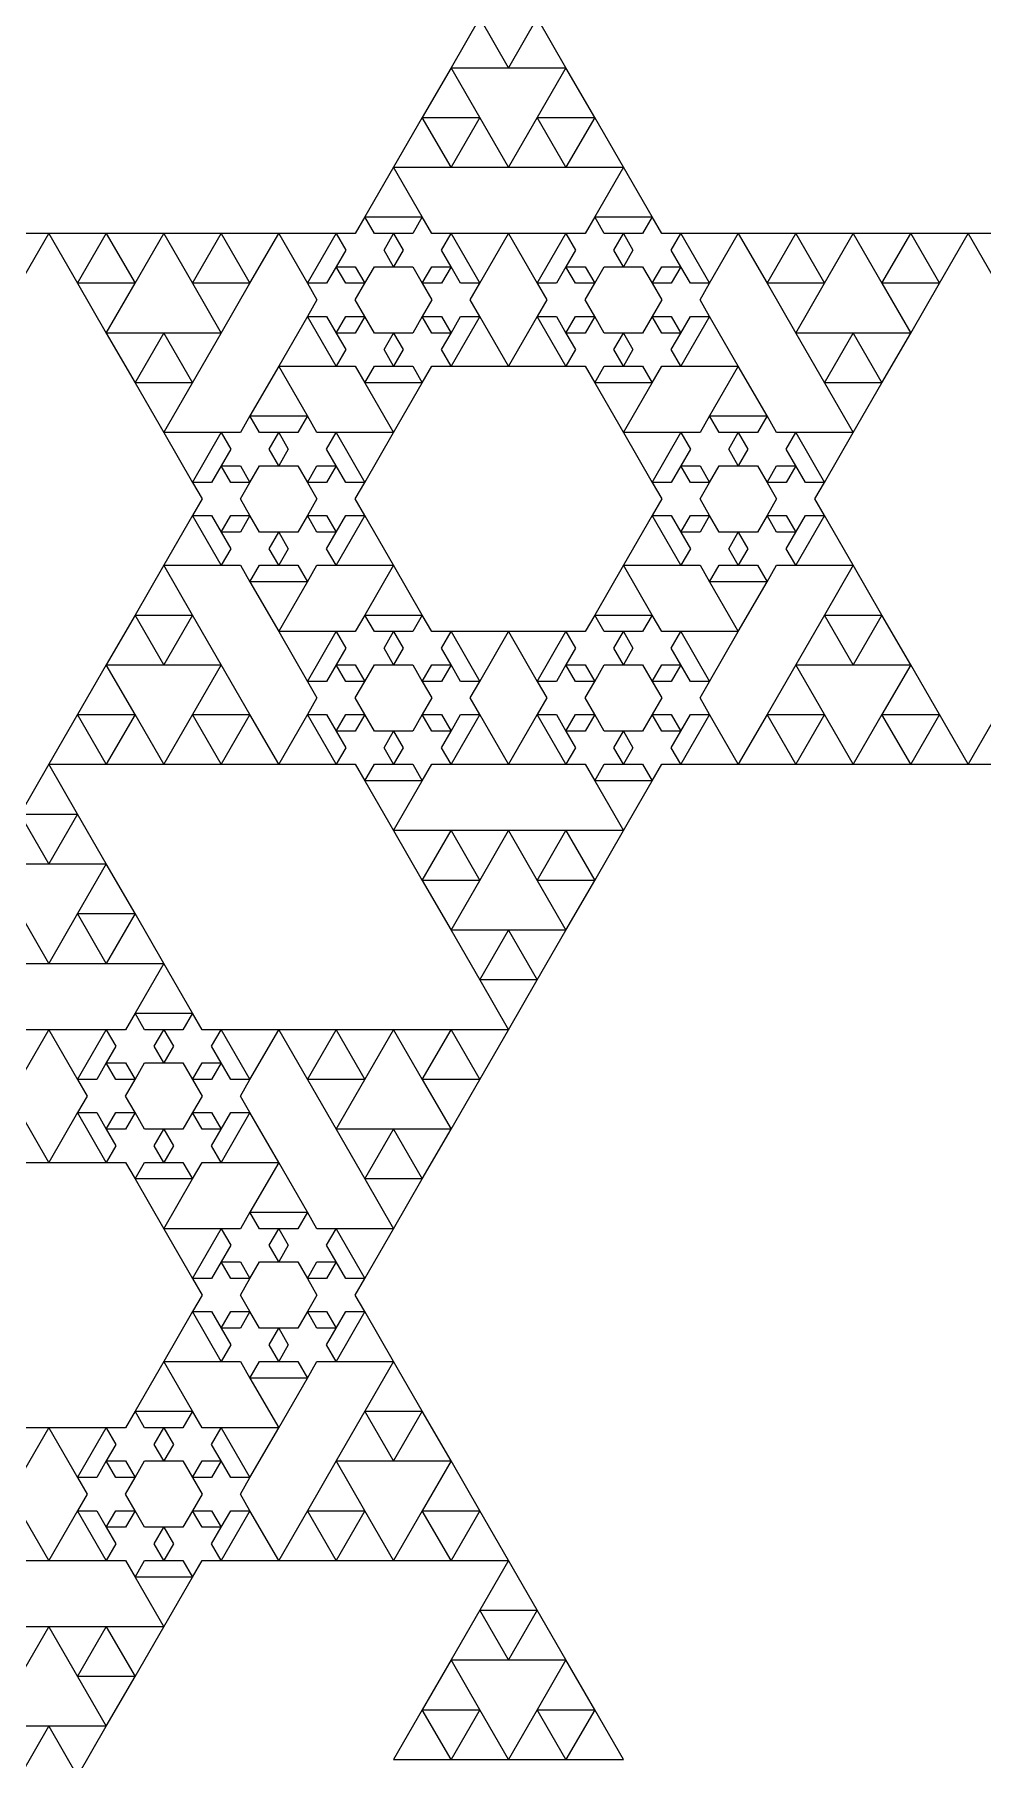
# Model space of a CAD drawing. Header units: metres. Extents: x -50 to 50, y -58 to 58.
# Drawn here: x 18.65 to 25.1, y -3.16 to 8.57 of the extents above; entities that cross this region are included whole.
import ezdxf

# ---------------------------------------------------------------- set-up
doc = ezdxf.new("R2010")
doc.units = ezdxf.units.M

msp = doc.modelspace()

# ---------------------------------------------------------------- linework, layer by layer
for p, q in [((21.6797, 8.68279), (21.4844, 8.3445)), ((21.875, 8.3445), (21.6797, 8.68279)), ((22.0703, 8.68279), (21.875, 8.3445)), ((22.2656, 8.3445), (22.0703, 8.68279)), ((21.4844, 8.3445), (21.2891, 8.00621)), ((21.4844, 8.3445), (21.875, 8.3445)), ((21.6797, 8.00621), (21.4844, 8.3445)), ((21.875, 8.3445), (22.2656, 8.3445)), ((22.2656, 8.3445), (22.0703, 8.00621)), ((22.4609, 8.00621), (22.2656, 8.3445)), ((21.2891, 8.00621), (21.0938, 7.66792)), ((21.2891, 8.00621), (21.6797, 8.00621)), ((21.4844, 7.66792), (21.2891, 8.00621)), ((21.6797, 8.00621), (21.4844, 7.66792)), ((21.875, 7.66792), (21.6797, 8.00621)), ((22.0703, 8.00621), (21.875, 7.66792)), ((22.0703, 8.00621), (22.4609, 8.00621)), ((22.2656, 7.66792), (22.0703, 8.00621)), ((22.4609, 8.00621), (22.2656, 7.66792)), ((22.6562, 7.66792), (22.4609, 8.00621)), ((21.0938, 7.66791), (20.8984, 7.32962)), ((21.0938, 7.66792), (21.4844, 7.66792)), ((21.2891, 7.32962), (21.0938, 7.66791)), ((21.4844, 7.66792), (21.875, 7.66792)), ((21.875, 7.66792), (22.2656, 7.66792)), ((22.2656, 7.66792), (22.6562, 7.66792)), ((22.6562, 7.66791), (22.4609, 7.32962)), ((22.8516, 7.32962), (22.6562, 7.66791)), ((20.8984, 7.32962), (20.8333, 7.21687)), ((20.8984, 7.32962), (21.2891, 7.32962)), ((20.9635, 7.21687), (20.8984, 7.32962)), ((21.2891, 7.32962), (21.224, 7.21687)), ((21.3542, 7.21687), (21.2891, 7.32962)), ((22.4609, 7.32962), (22.3958, 7.21687)), ((22.4609, 7.32962), (22.8516, 7.32962)), ((22.526, 7.21687), (22.4609, 7.32962)), ((22.8516, 7.32962), (22.7865, 7.21687)), ((22.9167, 7.21687), (22.8516, 7.32962)), ((18.75, 7.21687), (18.3594, 7.21687)), ((18.5547, 6.87859), (18.75, 7.21687)), ((19.1406, 7.21687), (18.75, 7.21687)), ((18.75, 7.21687), (18.9453, 6.87859)), ((18.9453, 6.87859), (19.1406, 7.21687)), ((19.5312, 7.21687), (19.1406, 7.21687)), ((19.1406, 7.21687), (19.3359, 6.87859)), ((19.3359, 6.87859), (19.5312, 7.21687)), ((19.9219, 7.21687), (19.5312, 7.21687)), ((19.5312, 7.21687), (19.7266, 6.87859)), ((19.7266, 6.87859), (19.9219, 7.21687)), ((20.3125, 7.21687), (19.9219, 7.21687)), ((19.9219, 7.21687), (20.1172, 6.87859)), ((20.1172, 6.87859), (20.3125, 7.21687)), ((20.7031, 7.21687), (20.3125, 7.21687)), ((20.3125, 7.21687), (20.5078, 6.87859)), ((20.5078, 6.87859), (20.7031, 7.21687)), ((20.8333, 7.21687), (20.7031, 7.21687)), ((20.7031, 7.21687), (20.7682, 7.10411)), ((21.0938, 7.21687), (20.9635, 7.21687)), ((21.0286, 7.10411), (21.0938, 7.21687)), ((21.224, 7.21687), (21.0938, 7.21687)), ((21.0938, 7.21687), (21.1589, 7.10411)), ((21.4844, 7.21687), (21.3542, 7.21687)), ((21.4193, 7.10411), (21.4844, 7.21687)), ((21.875, 7.21687), (21.4844, 7.21687)), ((21.4844, 7.21687), (21.6797, 6.87859)), ((21.6797, 6.87859), (21.875, 7.21687)), ((22.2656, 7.21687), (21.875, 7.21687)), ((21.875, 7.21687), (22.0703, 6.87859)), ((22.0703, 6.87859), (22.2656, 7.21687)), ((22.3958, 7.21687), (22.2656, 7.21687)), ((22.2656, 7.21687), (22.3307, 7.10411)), ((22.6562, 7.21687), (22.526, 7.21687)), ((22.5911, 7.10411), (22.6562, 7.21687)), ((22.7865, 7.21687), (22.6562, 7.21687)), ((22.6562, 7.21687), (22.7214, 7.10411)), ((23.0469, 7.21687), (22.9167, 7.21687)), ((22.9818, 7.10411), (23.0469, 7.21687)), ((23.4375, 7.21687), (23.0469, 7.21687)), ((23.0469, 7.21687), (23.2422, 6.87859)), ((23.2422, 6.87859), (23.4375, 7.21687)), ((23.8281, 7.21687), (23.4375, 7.21687)), ((23.4375, 7.21687), (23.6328, 6.87859)), ((23.6328, 6.87859), (23.8281, 7.21687)), ((24.2188, 7.21687), (23.8281, 7.21687)), ((23.8281, 7.21687), (24.0234, 6.87859)), ((24.0234, 6.87859), (24.2188, 7.21687)), ((24.6094, 7.21687), (24.2188, 7.21687)), ((24.2188, 7.21687), (24.4141, 6.87859)), ((24.4141, 6.87859), (24.6094, 7.21687)), ((25, 7.21687), (24.6094, 7.21687)), ((24.6094, 7.21687), (24.8047, 6.87859)), ((24.8047, 6.87859), (25, 7.21687)), ((25.3906, 7.21687), (25, 7.21687)), ((25, 7.21687), (25.1953, 6.87859)), ((20.7682, 7.10411), (20.7031, 6.99133)), ((21.0938, 6.99133), (21.0286, 7.10411)), ((21.1589, 7.10411), (21.0938, 6.99133)), ((21.4844, 6.99133), (21.4193, 7.10411)), ((22.3307, 7.10411), (22.2656, 6.99133)), ((22.6562, 6.99133), (22.5911, 7.10411)), ((22.7214, 7.10411), (22.6562, 6.99133)), ((23.0469, 6.99133), (22.9818, 7.10411)), ((20.7031, 6.99133), (20.638, 6.87859)), ((20.7031, 6.99133), (20.8333, 6.99133)), ((20.7682, 6.87859), (20.7031, 6.99133)), ((20.8333, 6.99133), (20.8984, 6.87859)), ((20.8984, 6.87859), (20.9635, 6.99133)), ((20.9635, 6.99133), (21.0938, 6.99133)), ((21.0938, 6.99133), (21.224, 6.99133)), ((21.224, 6.99133), (21.2891, 6.87859)), ((21.2891, 6.87859), (21.3542, 6.99133)), ((21.3542, 6.99133), (21.4844, 6.99133)), ((21.4844, 6.99133), (21.4193, 6.87859)), ((21.5495, 6.87859), (21.4844, 6.99133)), ((22.2656, 6.99133), (22.2005, 6.87859)), ((22.2656, 6.99133), (22.3958, 6.99133)), ((22.3307, 6.87859), (22.2656, 6.99133)), ((22.3958, 6.99133), (22.4609, 6.87859)), ((22.4609, 6.87859), (22.526, 6.99133)), ((22.526, 6.99133), (22.6562, 6.99133)), ((22.6562, 6.99133), (22.7865, 6.99133)), ((22.7865, 6.99133), (22.8516, 6.87859)), ((22.8516, 6.87859), (22.9167, 6.99133)), ((22.9167, 6.99133), (23.0469, 6.99133)), ((23.0469, 6.99133), (22.9818, 6.87859)), ((23.112, 6.87859), (23.0469, 6.99133)), ((19.3359, 6.87859), (18.9453, 6.87859)), ((18.9453, 6.87859), (19.1406, 6.5403)), ((19.1406, 6.5403), (19.3359, 6.87859)), ((20.1172, 6.87859), (19.7266, 6.87859)), ((19.7266, 6.87859), (19.9219, 6.5403)), ((19.9219, 6.5403), (20.1172, 6.87859)), ((20.638, 6.87859), (20.5078, 6.87859)), ((20.5078, 6.87859), (20.5729, 6.76582)), ((20.8984, 6.87859), (20.7682, 6.87859)), ((20.8333, 6.76582), (20.8984, 6.87859)), ((21.4193, 6.87859), (21.2891, 6.87859)), ((21.2891, 6.87859), (21.3542, 6.76582)), ((21.6797, 6.87859), (21.5495, 6.87859)), ((21.6146, 6.76582), (21.6797, 6.87859)), ((22.2005, 6.87859), (22.0703, 6.87859)), ((22.0703, 6.87859), (22.1354, 6.76582)), ((22.4609, 6.87859), (22.3307, 6.87859)), ((22.3958, 6.76582), (22.4609, 6.87859)), ((22.9818, 6.87859), (22.8516, 6.87859)), ((22.8516, 6.87859), (22.9167, 6.76582)), ((23.2422, 6.87859), (23.112, 6.87859)), ((23.1771, 6.76582), (23.2422, 6.87859)), ((24.0234, 6.87859), (23.6328, 6.87859)), ((23.6328, 6.87859), (23.8281, 6.5403)), ((23.8281, 6.5403), (24.0234, 6.87859)), ((24.8047, 6.87859), (24.4141, 6.87859)), ((24.4141, 6.87859), (24.6094, 6.5403)), ((24.6094, 6.5403), (24.8047, 6.87859)), ((20.5729, 6.76582), (20.5078, 6.65305)), ((20.8984, 6.65305), (20.8333, 6.76582)), ((21.3542, 6.76582), (21.2891, 6.65305)), ((21.6797, 6.65305), (21.6146, 6.76582)), ((22.1354, 6.76582), (22.0703, 6.65305)), ((22.4609, 6.65305), (22.3958, 6.76582)), ((22.9167, 6.76582), (22.8516, 6.65305)), ((23.2422, 6.65305), (23.1771, 6.76582)), ((20.5078, 6.65305), (20.3125, 6.31476)), ((20.5078, 6.65305), (20.638, 6.65305)), ((20.7031, 6.31476), (20.5078, 6.65305)), ((20.638, 6.65305), (20.7031, 6.5403)), ((20.7031, 6.5403), (20.7682, 6.65305)), ((20.7682, 6.65305), (20.8984, 6.65305)), ((20.8984, 6.65305), (20.8333, 6.5403)), ((20.9635, 6.5403), (20.8984, 6.65305)), ((21.2891, 6.65305), (21.224, 6.5403)), ((21.2891, 6.65305), (21.4193, 6.65305)), ((21.3542, 6.5403), (21.2891, 6.65305)), ((21.4193, 6.65305), (21.4844, 6.5403)), ((21.4844, 6.5403), (21.5495, 6.65305)), ((21.6797, 6.65305), (21.4844, 6.31476)), ((21.5495, 6.65305), (21.6797, 6.65305)), ((21.875, 6.31476), (21.6797, 6.65305)), ((22.0703, 6.65305), (21.875, 6.31476)), ((22.0703, 6.65305), (22.2005, 6.65305)), ((22.2656, 6.31476), (22.0703, 6.65305)), ((22.2005, 6.65305), (22.2656, 6.5403)), ((22.2656, 6.5403), (22.3307, 6.65305)), ((22.3307, 6.65305), (22.4609, 6.65305)), ((22.4609, 6.65305), (22.3958, 6.5403)), ((22.526, 6.5403), (22.4609, 6.65305)), ((22.8516, 6.65305), (22.7865, 6.5403)), ((22.8516, 6.65305), (22.9818, 6.65305)), ((22.9167, 6.5403), (22.8516, 6.65305)), ((22.9818, 6.65305), (23.0469, 6.5403)), ((23.0469, 6.5403), (23.112, 6.65305)), ((23.2422, 6.65305), (23.0469, 6.31476)), ((23.112, 6.65305), (23.2422, 6.65305)), ((23.4375, 6.31476), (23.2422, 6.65305)), ((19.5312, 6.5403), (19.1406, 6.5403)), ((19.1406, 6.5403), (19.3359, 6.20201)), ((19.3359, 6.20201), (19.5312, 6.5403)), ((19.9219, 6.5403), (19.5312, 6.5403)), ((19.5312, 6.5403), (19.7266, 6.20201)), ((19.7266, 6.20201), (19.9219, 6.5403)), ((20.8333, 6.5403), (20.7031, 6.5403)), ((20.7031, 6.5403), (20.7682, 6.42752)), ((21.0938, 6.5403), (20.9635, 6.5403)), ((21.0286, 6.42752), (21.0938, 6.5403)), ((21.224, 6.5403), (21.0938, 6.5403)), ((21.0938, 6.5403), (21.1589, 6.42752)), ((21.4844, 6.5403), (21.3542, 6.5403)), ((21.4193, 6.42752), (21.4844, 6.5403)), ((22.3958, 6.5403), (22.2656, 6.5403)), ((22.2656, 6.5403), (22.3307, 6.42752)), ((22.6562, 6.5403), (22.526, 6.5403)), ((22.5911, 6.42752), (22.6562, 6.5403)), ((22.7865, 6.5403), (22.6562, 6.5403)), ((22.6562, 6.5403), (22.7214, 6.42752)), ((23.0469, 6.5403), (22.9167, 6.5403)), ((22.9818, 6.42752), (23.0469, 6.5403)), ((24.2188, 6.5403), (23.8281, 6.5403)), ((23.8281, 6.5403), (24.0234, 6.20201)), ((24.0234, 6.20201), (24.2188, 6.5403)), ((24.6094, 6.5403), (24.2188, 6.5403)), ((24.2188, 6.5403), (24.4141, 6.20201)), ((24.4141, 6.20201), (24.6094, 6.5403)), ((20.7682, 6.42752), (20.7031, 6.31476)), ((21.0938, 6.31476), (21.0286, 6.42752)), ((21.1589, 6.42752), (21.0938, 6.31476)), ((21.4844, 6.31476), (21.4193, 6.42752)), ((22.3307, 6.42752), (22.2656, 6.31476)), ((22.6562, 6.31476), (22.5911, 6.42752)), ((22.7214, 6.42752), (22.6562, 6.31476)), ((23.0469, 6.31476), (22.9818, 6.42752)), ((20.3125, 6.31474), (20.1172, 5.97646)), ((20.3125, 6.31476), (20.7031, 6.31476)), ((20.5078, 5.97646), (20.3125, 6.31474)), ((20.7031, 6.31476), (20.8333, 6.31476)), ((20.8333, 6.31476), (20.8984, 6.20201)), ((20.8984, 6.20201), (20.9635, 6.31476)), ((20.9635, 6.31476), (21.0938, 6.31476)), ((21.0938, 6.31476), (21.224, 6.31476)), ((21.224, 6.31476), (21.2891, 6.20201)), ((21.2891, 6.20201), (21.3542, 6.31476)), ((21.3542, 6.31476), (21.4844, 6.31476)), ((21.4844, 6.31476), (21.875, 6.31476)), ((21.875, 6.31476), (22.2656, 6.31476)), ((22.2656, 6.31476), (22.3958, 6.31476)), ((22.3958, 6.31476), (22.4609, 6.20201)), ((22.4609, 6.20201), (22.526, 6.31476)), ((22.526, 6.31476), (22.6562, 6.31476)), ((22.6562, 6.31476), (22.7865, 6.31476)), ((22.7865, 6.31476), (22.8516, 6.20201)), ((22.8516, 6.20201), (22.9167, 6.31476)), ((22.9167, 6.31476), (23.0469, 6.31476)), ((23.0469, 6.31476), (23.4375, 6.31476)), ((23.4375, 6.31474), (23.2422, 5.97646)), ((23.6328, 5.97646), (23.4375, 6.31474)), ((19.7266, 6.20201), (19.3359, 6.20201)), ((19.3359, 6.20201), (19.5312, 5.86372)), ((19.5312, 5.86372), (19.7266, 6.20201)), ((21.2891, 6.20201), (20.8984, 6.20201)), ((20.8984, 6.20201), (21.0938, 5.86372)), ((21.0938, 5.86372), (21.2891, 6.20201)), ((22.8516, 6.20201), (22.4609, 6.20201)), ((22.4609, 6.20201), (22.6562, 5.86372)), ((22.6562, 5.86372), (22.8516, 6.20201)), ((24.4141, 6.20201), (24.0234, 6.20201)), ((24.0234, 6.20201), (24.2188, 5.86372)), ((24.2188, 5.86372), (24.4141, 6.20201)), ((20.1172, 5.97646), (20.0521, 5.86371)), ((20.1172, 5.97646), (20.5078, 5.97646)), ((20.1823, 5.86371), (20.1172, 5.97646)), ((20.5078, 5.97646), (20.4427, 5.86371)), ((20.5729, 5.86371), (20.5078, 5.97646)), ((23.2422, 5.97646), (23.1771, 5.86371)), ((23.2422, 5.97646), (23.6328, 5.97646)), ((23.3073, 5.86371), (23.2422, 5.97646)), ((23.6328, 5.97646), (23.5677, 5.86371)), ((23.6979, 5.86371), (23.6328, 5.97646)), ((19.9219, 5.86371), (19.5312, 5.86371)), ((19.5312, 5.86371), (19.7266, 5.52542)), ((19.7266, 5.52542), (19.9219, 5.86371)), ((20.0521, 5.86371), (19.9219, 5.86371)), ((19.9219, 5.86371), (19.987, 5.75095)), ((19.987, 5.75095), (19.9219, 5.63817)), ((20.3125, 5.86371), (20.1823, 5.86371)), ((20.2474, 5.75095), (20.3125, 5.86371)), ((20.3125, 5.63817), (20.2474, 5.75095)), ((20.4427, 5.86371), (20.3125, 5.86371)), ((20.3125, 5.86371), (20.3776, 5.75095)), ((20.3776, 5.75095), (20.3125, 5.63817)), ((20.7031, 5.86371), (20.5729, 5.86371)), ((20.638, 5.75095), (20.7031, 5.86371)), ((20.7031, 5.63817), (20.638, 5.75095)), ((21.0938, 5.86371), (20.7031, 5.86371)), ((20.7031, 5.86371), (20.8984, 5.52542)), ((20.8984, 5.52542), (21.0938, 5.86371)), ((23.0469, 5.86371), (22.6562, 5.86371)), ((22.6562, 5.86371), (22.8516, 5.52542)), ((22.8516, 5.52542), (23.0469, 5.86371)), ((23.1771, 5.86371), (23.0469, 5.86371)), ((23.0469, 5.86371), (23.112, 5.75095)), ((23.112, 5.75095), (23.0469, 5.63817)), ((23.4375, 5.86371), (23.3073, 5.86371)), ((23.3724, 5.75095), (23.4375, 5.86371)), ((23.4375, 5.63817), (23.3724, 5.75095)), ((23.5677, 5.86371), (23.4375, 5.86371)), ((23.4375, 5.86371), (23.5026, 5.75095)), ((23.5026, 5.75095), (23.4375, 5.63817)), ((23.8281, 5.86371), (23.6979, 5.86371)), ((23.763, 5.75095), (23.8281, 5.86371)), ((23.8281, 5.63817), (23.763, 5.75095)), ((24.2188, 5.86371), (23.8281, 5.86371)), ((23.8281, 5.86371), (24.0234, 5.52542)), ((24.0234, 5.52542), (24.2188, 5.86371)), ((19.9219, 5.63817), (19.8568, 5.52542)), ((19.9219, 5.63817), (20.0521, 5.63817)), ((19.987, 5.52542), (19.9219, 5.63817)), ((20.0521, 5.63817), (20.1172, 5.52542)), ((20.1172, 5.52542), (20.1823, 5.63817)), ((20.1823, 5.63817), (20.3125, 5.63817)), ((20.3125, 5.63817), (20.4427, 5.63817)), ((20.4427, 5.63817), (20.5078, 5.52542)), ((20.5078, 5.52542), (20.5729, 5.63817)), ((20.5729, 5.63817), (20.7031, 5.63817)), ((20.7031, 5.63817), (20.638, 5.52542)), ((20.7682, 5.52542), (20.7031, 5.63817)), ((23.0469, 5.63817), (22.9818, 5.52542)), ((23.0469, 5.63817), (23.1771, 5.63817)), ((23.112, 5.52542), (23.0469, 5.63817)), ((23.1771, 5.63817), (23.2422, 5.52542)), ((23.2422, 5.52542), (23.3073, 5.63817)), ((23.3073, 5.63817), (23.4375, 5.63817)), ((23.4375, 5.63817), (23.5677, 5.63817)), ((23.5677, 5.63817), (23.6328, 5.52542)), ((23.6328, 5.52542), (23.6979, 5.63817)), ((23.6979, 5.63817), (23.8281, 5.63817)), ((23.8281, 5.63817), (23.763, 5.52542)), ((23.8932, 5.52542), (23.8281, 5.63817)), ((19.8568, 5.52542), (19.7266, 5.52542)), ((19.7266, 5.52542), (19.7917, 5.41266)), ((20.1172, 5.52542), (19.987, 5.52542)), ((20.0521, 5.41266), (20.1172, 5.52542)), ((20.638, 5.52542), (20.5078, 5.52542)), ((20.5078, 5.52542), (20.5729, 5.41266)), ((20.8984, 5.52542), (20.7682, 5.52542)), ((20.8333, 5.41266), (20.8984, 5.52542)), ((22.9818, 5.52542), (22.8516, 5.52542)), ((22.8516, 5.52542), (22.9167, 5.41266)), ((23.2422, 5.52542), (23.112, 5.52542)), ((23.1771, 5.41266), (23.2422, 5.52542)), ((23.763, 5.52542), (23.6328, 5.52542)), ((23.6328, 5.52542), (23.6979, 5.41266)), ((24.0234, 5.52542), (23.8932, 5.52542)), ((23.9583, 5.41266), (24.0234, 5.52542)), ((19.7917, 5.41266), (19.7266, 5.29988)), ((20.1172, 5.29988), (20.0521, 5.41266)), ((20.5729, 5.41266), (20.5078, 5.29988)), ((20.8984, 5.29988), (20.8333, 5.41266)), ((22.9167, 5.41266), (22.8516, 5.29988)), ((23.2422, 5.29988), (23.1771, 5.41266)), ((23.6979, 5.41266), (23.6328, 5.29988)), ((24.0234, 5.29988), (23.9583, 5.41266)), ((19.7266, 5.29988), (19.5312, 4.96159)), ((19.7266, 5.29988), (19.8568, 5.29988)), ((19.9219, 4.96159), (19.7266, 5.29988)), ((19.8568, 5.29988), (19.9219, 5.18713)), ((19.9219, 5.18713), (19.987, 5.29988)), ((19.987, 5.29988), (20.1172, 5.29988)), ((20.1172, 5.29988), (20.0521, 5.18713)), ((20.1823, 5.18713), (20.1172, 5.29988)), ((20.5078, 5.29988), (20.4427, 5.18713)), ((20.5078, 5.29988), (20.638, 5.29988)), ((20.5729, 5.18713), (20.5078, 5.29988)), ((20.638, 5.29988), (20.7031, 5.18713)), ((20.7031, 5.18713), (20.7682, 5.29988)), ((20.8984, 5.29988), (20.7031, 4.96159)), ((20.7682, 5.29988), (20.8984, 5.29988)), ((21.0938, 4.96159), (20.8984, 5.29988)), ((22.8516, 5.29988), (22.6562, 4.96159)), ((22.8516, 5.29988), (22.9818, 5.29988)), ((23.0469, 4.96159), (22.8516, 5.29988)), ((22.9818, 5.29988), (23.0469, 5.18713)), ((23.0469, 5.18713), (23.112, 5.29988)), ((23.112, 5.29988), (23.2422, 5.29988)), ((23.2422, 5.29988), (23.1771, 5.18713)), ((23.3073, 5.18713), (23.2422, 5.29988)), ((23.6328, 5.29988), (23.5677, 5.18713)), ((23.6328, 5.29988), (23.763, 5.29988)), ((23.6979, 5.18713), (23.6328, 5.29988)), ((23.763, 5.29988), (23.8281, 5.18713)), ((23.8281, 5.18713), (23.8932, 5.29988)), ((24.0234, 5.29988), (23.8281, 4.96159)), ((23.8932, 5.29988), (24.0234, 5.29988)), ((24.2188, 4.96159), (24.0234, 5.29988)), ((20.0521, 5.18713), (19.9219, 5.18713)), ((19.9219, 5.18713), (19.987, 5.07437)), ((20.3125, 5.18713), (20.1823, 5.18713)), ((20.2474, 5.07437), (20.3125, 5.18713)), ((20.4427, 5.18713), (20.3125, 5.18713)), ((20.3125, 5.18713), (20.3776, 5.07437)), ((20.7031, 5.18713), (20.5729, 5.18713)), ((20.638, 5.07437), (20.7031, 5.18713)), ((23.1771, 5.18713), (23.0469, 5.18713)), ((23.0469, 5.18713), (23.112, 5.07437)), ((23.4375, 5.18713), (23.3073, 5.18713)), ((23.3724, 5.07437), (23.4375, 5.18713)), ((23.5677, 5.18713), (23.4375, 5.18713)), ((23.4375, 5.18713), (23.5026, 5.07437)), ((23.8281, 5.18713), (23.6979, 5.18713)), ((23.763, 5.07437), (23.8281, 5.18713)), ((19.987, 5.07437), (19.9219, 4.96159)), ((20.3125, 4.96159), (20.2474, 5.07437)), ((20.3776, 5.07437), (20.3125, 4.96159)), ((20.7031, 4.96159), (20.638, 5.07437)), ((23.112, 5.07437), (23.0469, 4.96159)), ((23.4375, 4.96159), (23.3724, 5.07437)), ((23.5026, 5.07437), (23.4375, 4.96159)), ((23.8281, 4.96159), (23.763, 5.07437)), ((19.5312, 4.96158), (19.3359, 4.62329)), ((19.5312, 4.96159), (19.9219, 4.96159)), ((19.7266, 4.62329), (19.5312, 4.96158)), ((19.9219, 4.96159), (20.0521, 4.96159)), ((20.0521, 4.96159), (20.1172, 4.84885)), ((20.1172, 4.84885), (20.1823, 4.96159)), ((20.1823, 4.96159), (20.3125, 4.96159)), ((20.3125, 4.96159), (20.4427, 4.96159)), ((20.4427, 4.96159), (20.5078, 4.84885)), ((20.5078, 4.84885), (20.5729, 4.96159)), ((20.5729, 4.96159), (20.7031, 4.96159)), ((20.7031, 4.96159), (21.0938, 4.96159)), ((21.0938, 4.96158), (20.8984, 4.62329)), ((21.2891, 4.62329), (21.0938, 4.96158)), ((22.6562, 4.96158), (22.4609, 4.62329)), ((22.6562, 4.96159), (23.0469, 4.96159)), ((22.8516, 4.62329), (22.6562, 4.96158)), ((23.0469, 4.96159), (23.1771, 4.96159)), ((23.1771, 4.96159), (23.2422, 4.84885)), ((23.2422, 4.84885), (23.3073, 4.96159)), ((23.3073, 4.96159), (23.4375, 4.96159)), ((23.4375, 4.96159), (23.5677, 4.96159)), ((23.5677, 4.96159), (23.6328, 4.84885)), ((23.6328, 4.84885), (23.6979, 4.96159)), ((23.6979, 4.96159), (23.8281, 4.96159)), ((23.8281, 4.96159), (24.2188, 4.96159)), ((24.2188, 4.96158), (24.0234, 4.62329)), ((24.4141, 4.62329), (24.2188, 4.96158)), ((20.5078, 4.84885), (20.1172, 4.84885)), ((20.1172, 4.84885), (20.3125, 4.51056)), ((20.3125, 4.51056), (20.5078, 4.84885)), ((23.6328, 4.84885), (23.2422, 4.84885)), ((23.2422, 4.84885), (23.4375, 4.51056)), ((23.4375, 4.51056), (23.6328, 4.84885)), ((19.3359, 4.62329), (19.1406, 4.285)), ((19.3359, 4.62329), (19.7266, 4.62329)), ((19.5312, 4.285), (19.3359, 4.62329)), ((19.7266, 4.62329), (19.5312, 4.285)), ((19.9219, 4.285), (19.7266, 4.62329)), ((20.8984, 4.62329), (20.8333, 4.51054)), ((20.8984, 4.62329), (21.2891, 4.62329)), ((20.9635, 4.51054), (20.8984, 4.62329)), ((21.2891, 4.62329), (21.224, 4.51054)), ((21.3542, 4.51054), (21.2891, 4.62329)), ((22.4609, 4.62329), (22.3958, 4.51054)), ((22.4609, 4.62329), (22.8516, 4.62329)), ((22.526, 4.51054), (22.4609, 4.62329)), ((22.8516, 4.62329), (22.7865, 4.51054)), ((22.9167, 4.51054), (22.8516, 4.62329)), ((24.0234, 4.62329), (23.8281, 4.285)), ((24.0234, 4.62329), (24.4141, 4.62329)), ((24.2188, 4.285), (24.0234, 4.62329)), ((24.4141, 4.62329), (24.2188, 4.285)), ((24.6094, 4.285), (24.4141, 4.62329)), ((20.7031, 4.51054), (20.3125, 4.51054)), ((20.3125, 4.51054), (20.5078, 4.17226)), ((20.5078, 4.17226), (20.7031, 4.51054)), ((20.8333, 4.51054), (20.7031, 4.51054)), ((20.7031, 4.51054), (20.7682, 4.39777)), ((21.0938, 4.51054), (20.9635, 4.51054)), ((21.0286, 4.39777), (21.0938, 4.51054)), ((21.224, 4.51054), (21.0938, 4.51054)), ((21.0938, 4.51054), (21.1589, 4.39777)), ((21.4844, 4.51054), (21.3542, 4.51054)), ((21.4193, 4.39777), (21.4844, 4.51054)), ((21.875, 4.51054), (21.4844, 4.51054)), ((21.4844, 4.51054), (21.6797, 4.17226)), ((21.6797, 4.17226), (21.875, 4.51054)), ((22.2656, 4.51054), (21.875, 4.51054)), ((21.875, 4.51054), (22.0703, 4.17226)), ((22.0703, 4.17226), (22.2656, 4.51054)), ((22.3958, 4.51054), (22.2656, 4.51054)), ((22.2656, 4.51054), (22.3307, 4.39777)), ((22.6562, 4.51054), (22.526, 4.51054)), ((22.5911, 4.39777), (22.6562, 4.51054)), ((22.7865, 4.51054), (22.6562, 4.51054)), ((22.6562, 4.51054), (22.7214, 4.39777)), ((23.0469, 4.51054), (22.9167, 4.51054)), ((22.9818, 4.39777), (23.0469, 4.51054)), ((23.4375, 4.51054), (23.0469, 4.51054)), ((23.0469, 4.51054), (23.2422, 4.17226)), ((23.2422, 4.17226), (23.4375, 4.51054)), ((20.7682, 4.39777), (20.7031, 4.285)), ((21.0938, 4.285), (21.0286, 4.39777)), ((21.1589, 4.39777), (21.0938, 4.285)), ((21.4844, 4.285), (21.4193, 4.39777)), ((22.3307, 4.39777), (22.2656, 4.285)), ((22.6562, 4.285), (22.5911, 4.39777)), ((22.7214, 4.39777), (22.6562, 4.285)), ((23.0469, 4.285), (22.9818, 4.39777)), ((19.1406, 4.285), (18.9453, 3.94672)), ((19.1406, 4.285), (19.5312, 4.285)), ((19.3359, 3.94672), (19.1406, 4.285)), ((19.5312, 4.285), (19.9219, 4.285)), ((19.9219, 4.285), (19.7266, 3.94672)), ((20.1172, 3.94672), (19.9219, 4.285)), ((20.7031, 4.285), (20.638, 4.17226)), ((20.7031, 4.285), (20.8333, 4.285)), ((20.7682, 4.17226), (20.7031, 4.285)), ((20.8333, 4.285), (20.8984, 4.17226)), ((20.8984, 4.17226), (20.9635, 4.285)), ((20.9635, 4.285), (21.0938, 4.285)), ((21.0938, 4.285), (21.224, 4.285)), ((21.224, 4.285), (21.2891, 4.17226)), ((21.2891, 4.17226), (21.3542, 4.285)), ((21.3542, 4.285), (21.4844, 4.285)), ((21.4844, 4.285), (21.4193, 4.17226)), ((21.5495, 4.17226), (21.4844, 4.285)), ((22.2656, 4.285), (22.2005, 4.17226)), ((22.2656, 4.285), (22.3958, 4.285)), ((22.3307, 4.17226), (22.2656, 4.285)), ((22.3958, 4.285), (22.4609, 4.17226)), ((22.4609, 4.17226), (22.526, 4.285)), ((22.526, 4.285), (22.6562, 4.285)), ((22.6562, 4.285), (22.7865, 4.285)), ((22.7865, 4.285), (22.8516, 4.17226)), ((22.8516, 4.17226), (22.9167, 4.285)), ((22.9167, 4.285), (23.0469, 4.285)), ((23.0469, 4.285), (22.9818, 4.17226)), ((23.112, 4.17226), (23.0469, 4.285)), ((23.8281, 4.285), (23.6328, 3.94672)), ((23.8281, 4.285), (24.2188, 4.285)), ((24.0234, 3.94672), (23.8281, 4.285)), ((24.2188, 4.285), (24.6094, 4.285)), ((24.6094, 4.285), (24.4141, 3.94672)), ((24.8047, 3.94672), (24.6094, 4.285)), ((20.638, 4.17226), (20.5078, 4.17226)), ((20.5078, 4.17226), (20.5729, 4.05948)), ((20.8984, 4.17226), (20.7682, 4.17226)), ((20.8333, 4.05948), (20.8984, 4.17226)), ((21.4193, 4.17226), (21.2891, 4.17226)), ((21.2891, 4.17226), (21.3542, 4.05948)), ((21.6797, 4.17226), (21.5495, 4.17226)), ((21.6146, 4.05948), (21.6797, 4.17226)), ((22.2005, 4.17226), (22.0703, 4.17226)), ((22.0703, 4.17226), (22.1354, 4.05948)), ((22.4609, 4.17226), (22.3307, 4.17226)), ((22.3958, 4.05948), (22.4609, 4.17226)), ((22.9818, 4.17226), (22.8516, 4.17226)), ((22.8516, 4.17226), (22.9167, 4.05948)), ((23.2422, 4.17226), (23.112, 4.17226)), ((23.1771, 4.05948), (23.2422, 4.17226)), ((20.5729, 4.05948), (20.5078, 3.94672)), ((20.8984, 3.94672), (20.8333, 4.05948)), ((21.3542, 4.05948), (21.2891, 3.94672)), ((21.6797, 3.94672), (21.6146, 4.05948)), ((22.1354, 4.05948), (22.0703, 3.94672)), ((22.4609, 3.94672), (22.3958, 4.05948)), ((22.9167, 4.05948), (22.8516, 3.94672)), ((23.2422, 3.94672), (23.1771, 4.05948)), ((18.9453, 3.94672), (18.75, 3.60843)), ((18.9453, 3.94672), (19.3359, 3.94672)), ((19.1406, 3.60843), (18.9453, 3.94672)), ((19.3359, 3.94672), (19.1406, 3.60843)), ((19.5312, 3.60843), (19.3359, 3.94672)), ((19.7266, 3.94672), (19.5312, 3.60843)), ((19.7266, 3.94672), (20.1172, 3.94672)), ((19.9219, 3.60843), (19.7266, 3.94672)), ((20.1172, 3.94672), (19.9219, 3.60843)), ((20.3125, 3.60843), (20.1172, 3.94672)), ((20.5078, 3.94672), (20.3125, 3.60843)), ((20.5078, 3.94672), (20.638, 3.94672)), ((20.7031, 3.60843), (20.5078, 3.94672)), ((20.638, 3.94672), (20.7031, 3.83397)), ((20.7031, 3.83397), (20.7682, 3.94672)), ((20.7682, 3.94672), (20.8984, 3.94672)), ((20.8984, 3.94672), (20.8333, 3.83397)), ((20.9635, 3.83397), (20.8984, 3.94672)), ((21.2891, 3.94672), (21.224, 3.83397)), ((21.2891, 3.94672), (21.4193, 3.94672)), ((21.3542, 3.83397), (21.2891, 3.94672)), ((21.4193, 3.94672), (21.4844, 3.83397)), ((21.4844, 3.83397), (21.5495, 3.94672)), ((21.6797, 3.94672), (21.4844, 3.60843)), ((21.5495, 3.94672), (21.6797, 3.94672)), ((21.875, 3.60843), (21.6797, 3.94672)), ((22.0703, 3.94672), (21.875, 3.60843)), ((22.0703, 3.94672), (22.2005, 3.94672)), ((22.2656, 3.60843), (22.0703, 3.94672)), ((22.2005, 3.94672), (22.2656, 3.83397)), ((22.2656, 3.83397), (22.3307, 3.94672)), ((22.3307, 3.94672), (22.4609, 3.94672)), ((22.4609, 3.94672), (22.3958, 3.83397)), ((22.526, 3.83397), (22.4609, 3.94672)), ((22.8516, 3.94672), (22.7865, 3.83397)), ((22.8516, 3.94672), (22.9818, 3.94672)), ((22.9167, 3.83397), (22.8516, 3.94672)), ((22.9818, 3.94672), (23.0469, 3.83397)), ((23.0469, 3.83397), (23.112, 3.94672)), ((23.2422, 3.94672), (23.0469, 3.60843)), ((23.112, 3.94672), (23.2422, 3.94672)), ((23.4375, 3.60843), (23.2422, 3.94672)), ((23.6328, 3.94672), (23.4375, 3.60843)), ((23.6328, 3.94672), (24.0234, 3.94672)), ((23.8281, 3.60843), (23.6328, 3.94672)), ((24.0234, 3.94672), (23.8281, 3.60843)), ((24.2188, 3.60843), (24.0234, 3.94672)), ((24.4141, 3.94672), (24.2188, 3.60843)), ((24.4141, 3.94672), (24.8047, 3.94672)), ((24.6094, 3.60843), (24.4141, 3.94672)), ((24.8047, 3.94672), (24.6094, 3.60843)), ((25, 3.60843), (24.8047, 3.94672)), ((25.1953, 3.94672), (25, 3.60843)), ((20.8333, 3.83397), (20.7031, 3.83397)), ((20.7031, 3.83397), (20.7682, 3.72119)), ((21.0938, 3.83397), (20.9635, 3.83397)), ((21.0286, 3.72119), (21.0938, 3.83397)), ((21.224, 3.83397), (21.0938, 3.83397)), ((21.0938, 3.83397), (21.1589, 3.72119)), ((21.4844, 3.83397), (21.3542, 3.83397)), ((21.4193, 3.72119), (21.4844, 3.83397)), ((22.3958, 3.83397), (22.2656, 3.83397)), ((22.2656, 3.83397), (22.3307, 3.72119)), ((22.6562, 3.83397), (22.526, 3.83397)), ((22.5911, 3.72119), (22.6562, 3.83397)), ((22.7865, 3.83397), (22.6562, 3.83397)), ((22.6562, 3.83397), (22.7214, 3.72119)), ((23.0469, 3.83397), (22.9167, 3.83397)), ((22.9818, 3.72119), (23.0469, 3.83397)), ((20.7682, 3.72119), (20.7031, 3.60843)), ((21.0938, 3.60843), (21.0286, 3.72119)), ((21.1589, 3.72119), (21.0938, 3.60843)), ((21.4844, 3.60843), (21.4193, 3.72119)), ((22.3307, 3.72119), (22.2656, 3.60843)), ((22.6562, 3.60843), (22.5911, 3.72119)), ((22.7214, 3.72119), (22.6562, 3.60843)), ((23.0469, 3.60843), (22.9818, 3.72119)), ((18.75, 3.60841), (18.5547, 3.27013)), ((18.75, 3.60843), (19.1406, 3.60843)), ((18.9453, 3.27013), (18.75, 3.60841)), ((19.1406, 3.60843), (19.5312, 3.60843)), ((19.5312, 3.60843), (19.9219, 3.60843)), ((19.9219, 3.60843), (20.3125, 3.60843)), ((20.3125, 3.60843), (20.7031, 3.60843)), ((20.7031, 3.60843), (20.8333, 3.60843)), ((20.8333, 3.60843), (20.8984, 3.49568)), ((20.8984, 3.49568), (20.9635, 3.60843)), ((20.9635, 3.60843), (21.0938, 3.60843)), ((21.0938, 3.60843), (21.224, 3.60843)), ((21.224, 3.60843), (21.2891, 3.49568)), ((21.2891, 3.49568), (21.3542, 3.60843)), ((21.3542, 3.60843), (21.4844, 3.60843)), ((21.4844, 3.60843), (21.875, 3.60843)), ((21.875, 3.60843), (22.2656, 3.60843)), ((22.2656, 3.60843), (22.3958, 3.60843)), ((22.3958, 3.60843), (22.4609, 3.49568)), ((22.4609, 3.49568), (22.526, 3.60843)), ((22.526, 3.60843), (22.6562, 3.60843)), ((22.6562, 3.60843), (22.7865, 3.60843)), ((22.7865, 3.60843), (22.8516, 3.49568)), ((22.8516, 3.49568), (22.9167, 3.60843)), ((22.9167, 3.60843), (23.0469, 3.60843)), ((23.0469, 3.60843), (23.4375, 3.60843)), ((23.4375, 3.60843), (23.8281, 3.60843)), ((23.8281, 3.60843), (24.2188, 3.60843)), ((24.2188, 3.60843), (24.6094, 3.60843)), ((24.6094, 3.60843), (25, 3.60843)), ((25, 3.60843), (25.3906, 3.60843)), ((21.2891, 3.49568), (20.8984, 3.49568)), ((20.8984, 3.49568), (21.0938, 3.15739)), ((21.0938, 3.15739), (21.2891, 3.49568)), ((22.8516, 3.49568), (22.4609, 3.49568)), ((22.4609, 3.49568), (22.6562, 3.15739)), ((22.6562, 3.15739), (22.8516, 3.49568)), ((18.5547, 3.27013), (18.9453, 3.27013)), ((18.75, 2.93184), (18.5547, 3.27013)), ((18.9453, 3.27013), (18.75, 2.93184)), ((19.1406, 2.93184), (18.9453, 3.27013)), ((21.4844, 3.15738), (21.0938, 3.15738)), ((21.0938, 3.15738), (21.2891, 2.81909)), ((21.2891, 2.81909), (21.4844, 3.15738)), ((21.875, 3.15738), (21.4844, 3.15738)), ((21.4844, 3.15738), (21.6797, 2.81909)), ((21.6797, 2.81909), (21.875, 3.15738)), ((22.2656, 3.15738), (21.875, 3.15738)), ((21.875, 3.15738), (22.0703, 2.81909)), ((22.0703, 2.81909), (22.2656, 3.15738)), ((22.6562, 3.15738), (22.2656, 3.15738)), ((22.2656, 3.15738), (22.4609, 2.81909)), ((22.4609, 2.81909), (22.6562, 3.15738)), ((18.3594, 2.93184), (18.75, 2.93184)), ((18.75, 2.93184), (19.1406, 2.93184)), ((19.1406, 2.93184), (18.9453, 2.59355)), ((19.3359, 2.59355), (19.1406, 2.93184)), ((21.6797, 2.81909), (21.2891, 2.81909)), ((21.2891, 2.81909), (21.4844, 2.4808)), ((21.4844, 2.4808), (21.6797, 2.81909)), ((22.4609, 2.81909), (22.0703, 2.81909)), ((22.0703, 2.81909), (22.2656, 2.4808)), ((22.2656, 2.4808), (22.4609, 2.81909)), ((18.75, 2.25526), (18.5547, 2.59355)), ((18.9453, 2.59355), (18.75, 2.25526)), ((18.9453, 2.59355), (19.3359, 2.59355)), ((19.1406, 2.25526), (18.9453, 2.59355)), ((19.3359, 2.59355), (19.1406, 2.25526)), ((19.5312, 2.25526), (19.3359, 2.59355)), ((21.875, 2.4808), (21.4844, 2.4808)), ((21.4844, 2.4808), (21.6797, 2.14252)), ((21.6797, 2.14252), (21.875, 2.4808)), ((22.2656, 2.4808), (21.875, 2.4808)), ((21.875, 2.4808), (22.0703, 2.14252)), ((22.0703, 2.14252), (22.2656, 2.4808)), ((18.3594, 2.25526), (18.75, 2.25526)), ((18.75, 2.25526), (19.1406, 2.25526)), ((19.1406, 2.25526), (19.5312, 2.25526)), ((19.5312, 2.25525), (19.3359, 1.91696)), ((19.7266, 1.91696), (19.5312, 2.25525)), ((22.0703, 2.14252), (21.6797, 2.14252)), ((21.6797, 2.14252), (21.875, 1.80423)), ((21.875, 1.80423), (22.0703, 2.14252)), ((19.3359, 1.91696), (19.2708, 1.80421)), ((19.3359, 1.91696), (19.7266, 1.91696)), ((19.401, 1.80421), (19.3359, 1.91696)), ((19.7266, 1.91696), (19.6615, 1.80421)), ((19.7917, 1.80421), (19.7266, 1.91696)), ((18.75, 1.80421), (18.3594, 1.80421)), ((18.5547, 1.46593), (18.75, 1.80421)), ((19.1406, 1.80421), (18.75, 1.80421)), ((18.75, 1.80421), (18.9453, 1.46593)), ((18.9453, 1.46593), (19.1406, 1.80421)), ((19.2708, 1.80421), (19.1406, 1.80421)), ((19.1406, 1.80421), (19.2057, 1.69144)), ((19.5312, 1.80421), (19.401, 1.80421)), ((19.4661, 1.69144), (19.5312, 1.80421)), ((19.6615, 1.80421), (19.5312, 1.80421)), ((19.5312, 1.80421), (19.5964, 1.69144)), ((19.9219, 1.80421), (19.7917, 1.80421)), ((19.8568, 1.69144), (19.9219, 1.80421)), ((20.3125, 1.80421), (19.9219, 1.80421)), ((19.9219, 1.80421), (20.1172, 1.46593)), ((20.1172, 1.46593), (20.3125, 1.80421)), ((20.7031, 1.80421), (20.3125, 1.80421)), ((20.3125, 1.80421), (20.5078, 1.46593)), ((20.5078, 1.46593), (20.7031, 1.80421)), ((21.0938, 1.80421), (20.7031, 1.80421)), ((20.7031, 1.80421), (20.8984, 1.46593)), ((20.8984, 1.46593), (21.0938, 1.80421)), ((21.4844, 1.80421), (21.0938, 1.80421)), ((21.0938, 1.80421), (21.2891, 1.46593)), ((21.2891, 1.46593), (21.4844, 1.80421)), ((21.875, 1.80421), (21.4844, 1.80421)), ((21.4844, 1.80421), (21.6797, 1.46593)), ((21.6797, 1.46593), (21.875, 1.80421)), ((19.2057, 1.69144), (19.1406, 1.57867)), ((19.5312, 1.57867), (19.4661, 1.69144)), ((19.5964, 1.69144), (19.5312, 1.57867)), ((19.9219, 1.57867), (19.8568, 1.69144)), ((19.1406, 1.57867), (19.0755, 1.46593)), ((19.1406, 1.57867), (19.2708, 1.57867)), ((19.2057, 1.46593), (19.1406, 1.57867)), ((19.2708, 1.57867), (19.3359, 1.46593)), ((19.3359, 1.46593), (19.401, 1.57867)), ((19.401, 1.57867), (19.5312, 1.57867)), ((19.5312, 1.57867), (19.6615, 1.57867)), ((19.6615, 1.57867), (19.7266, 1.46593)), ((19.7266, 1.46593), (19.7917, 1.57867)), ((19.7917, 1.57867), (19.9219, 1.57867)), ((19.9219, 1.57867), (19.8568, 1.46593)), ((19.987, 1.46593), (19.9219, 1.57867)), ((19.0755, 1.46593), (18.9453, 1.46593)), ((18.9453, 1.46593), (19.0104, 1.35315)), ((19.3359, 1.46593), (19.2057, 1.46593)), ((19.2708, 1.35315), (19.3359, 1.46593)), ((19.8568, 1.46593), (19.7266, 1.46593)), ((19.7266, 1.46593), (19.7917, 1.35315)), ((20.1172, 1.46593), (19.987, 1.46593)), ((20.0521, 1.35315), (20.1172, 1.46593)), ((20.8984, 1.46593), (20.5078, 1.46593)), ((20.5078, 1.46593), (20.7031, 1.12764)), ((20.7031, 1.12764), (20.8984, 1.46593)), ((21.6797, 1.46593), (21.2891, 1.46593)), ((21.2891, 1.46593), (21.4844, 1.12764)), ((21.4844, 1.12764), (21.6797, 1.46593)), ((19.0104, 1.35315), (18.9453, 1.24039)), ((19.3359, 1.24039), (19.2708, 1.35315)), ((19.7917, 1.35315), (19.7266, 1.24039)), ((20.1172, 1.24039), (20.0521, 1.35315)), ((18.75, 0.9021), (18.5547, 1.24039)), ((18.9453, 1.24039), (18.75, 0.9021)), ((18.9453, 1.24039), (19.0755, 1.24039)), ((19.1406, 0.9021), (18.9453, 1.24039)), ((19.0755, 1.24039), (19.1406, 1.12764)), ((19.1406, 1.12764), (19.2057, 1.24039)), ((19.2057, 1.24039), (19.3359, 1.24039)), ((19.3359, 1.24039), (19.2708, 1.12764)), ((19.401, 1.12764), (19.3359, 1.24039)), ((19.7266, 1.24039), (19.6615, 1.12764)), ((19.7266, 1.24039), (19.8568, 1.24039)), ((19.7917, 1.12764), (19.7266, 1.24039)), ((19.8568, 1.24039), (19.9219, 1.12764)), ((19.9219, 1.12764), (19.987, 1.24039)), ((20.1172, 1.24039), (19.9219, 0.9021)), ((19.987, 1.24039), (20.1172, 1.24039)), ((20.3125, 0.9021), (20.1172, 1.24039)), ((19.2708, 1.12764), (19.1406, 1.12764)), ((19.1406, 1.12764), (19.2057, 1.01486)), ((19.5312, 1.12764), (19.401, 1.12764)), ((19.4661, 1.01486), (19.5312, 1.12764)), ((19.6615, 1.12764), (19.5312, 1.12764)), ((19.5312, 1.12764), (19.5964, 1.01486)), ((19.9219, 1.12764), (19.7917, 1.12764)), ((19.8568, 1.01486), (19.9219, 1.12764)), ((21.0938, 1.12764), (20.7031, 1.12764)), ((20.7031, 1.12764), (20.8984, 0.78935)), ((20.8984, 0.78935), (21.0938, 1.12764)), ((21.4844, 1.12764), (21.0938, 1.12764)), ((21.0938, 1.12764), (21.2891, 0.78935)), ((21.2891, 0.78935), (21.4844, 1.12764)), ((19.2057, 1.01486), (19.1406, 0.9021)), ((19.5312, 0.9021), (19.4661, 1.01486)), ((19.5964, 1.01486), (19.5312, 0.9021)), ((19.9219, 0.9021), (19.8568, 1.01486)), ((18.3594, 0.9021), (18.75, 0.9021)), ((18.75, 0.9021), (19.1406, 0.9021)), ((19.1406, 0.9021), (19.2708, 0.9021)), ((19.2708, 0.9021), (19.3359, 0.78935)), ((19.3359, 0.78935), (19.401, 0.9021)), ((19.401, 0.9021), (19.5312, 0.9021)), ((19.5312, 0.9021), (19.6615, 0.9021)), ((19.6615, 0.9021), (19.7266, 0.78935)), ((19.7266, 0.78935), (19.7917, 0.9021)), ((19.7917, 0.9021), (19.9219, 0.9021)), ((19.9219, 0.9021), (20.3125, 0.9021)), ((20.3125, 0.90208), (20.1172, 0.5638)), ((20.5078, 0.5638), (20.3125, 0.90208)), ((19.7266, 0.78935), (19.3359, 0.78935)), ((19.3359, 0.78935), (19.5312, 0.45106)), ((19.5312, 0.45106), (19.7266, 0.78935)), ((21.2891, 0.78935), (20.8984, 0.78935)), ((20.8984, 0.78935), (21.0938, 0.45106)), ((21.0938, 0.45106), (21.2891, 0.78935)), ((20.1172, 0.5638), (20.0521, 0.45105)), ((20.1172, 0.5638), (20.5078, 0.5638)), ((20.1823, 0.45105), (20.1172, 0.5638)), ((20.5078, 0.5638), (20.4427, 0.45105)), ((20.5729, 0.45105), (20.5078, 0.5638)), ((19.9219, 0.45105), (19.5312, 0.45105)), ((19.5312, 0.45105), (19.7266, 0.11276)), ((19.7266, 0.11276), (19.9219, 0.45105)), ((20.0521, 0.45105), (19.9219, 0.45105)), ((19.9219, 0.45105), (19.987, 0.33829)), ((20.3125, 0.45105), (20.1823, 0.45105)), ((20.2474, 0.33829), (20.3125, 0.45105)), ((20.4427, 0.45105), (20.3125, 0.45105)), ((20.3125, 0.45105), (20.3776, 0.33829)), ((20.7031, 0.45105), (20.5729, 0.45105)), ((20.638, 0.33829), (20.7031, 0.45105)), ((21.0938, 0.45105), (20.7031, 0.45105)), ((20.7031, 0.45105), (20.8984, 0.11276)), ((20.8984, 0.11276), (21.0938, 0.45105)), ((19.987, 0.33829), (19.9219, 0.22551)), ((20.3125, 0.22551), (20.2474, 0.33829)), ((20.3776, 0.33829), (20.3125, 0.22551)), ((20.7031, 0.22551), (20.638, 0.33829)), ((19.9219, 0.22551), (19.8568, 0.11276)), ((19.9219, 0.22551), (20.0521, 0.22551)), ((19.987, 0.11276), (19.9219, 0.22551)), ((20.0521, 0.22551), (20.1172, 0.11276)), ((20.1172, 0.11276), (20.1823, 0.22551)), ((20.1823, 0.22551), (20.3125, 0.22551)), ((20.3125, 0.22551), (20.4427, 0.22551)), ((20.4427, 0.22551), (20.5078, 0.11276)), ((20.5078, 0.11276), (20.5729, 0.22551)), ((20.5729, 0.22551), (20.7031, 0.22551)), ((20.7031, 0.22551), (20.638, 0.11276)), ((20.7682, 0.11276), (20.7031, 0.22551)), ((19.8568, 0.11276), (19.7266, 0.11276)), ((19.7266, 0.11276), (19.7917, 0)), ((19.7917, 0), (19.7266, -0.11276)), ((20.1172, 0.11276), (19.987, 0.11276)), ((20.0521, 0), (20.1172, 0.11276)), ((20.1172, -0.11276), (20.0521, 0)), ((20.638, 0.11276), (20.5078, 0.11276)), ((20.5078, 0.11276), (20.5729, 0)), ((20.5729, 0), (20.5078, -0.11276)), ((20.8984, 0.11276), (20.7682, 0.11276)), ((20.8333, 0), (20.8984, 0.11276)), ((20.8984, -0.11276), (20.8333, 0)), ((19.7266, -0.11276), (19.5312, -0.45105)), ((19.7266, -0.11276), (19.8568, -0.11276)), ((19.9219, -0.45105), (19.7266, -0.11276)), ((19.8568, -0.11276), (19.9219, -0.22551)), ((19.9219, -0.22551), (19.987, -0.11276)), ((19.987, -0.11276), (20.1172, -0.11276)), ((20.1172, -0.11276), (20.0521, -0.22551)), ((20.1823, -0.22551), (20.1172, -0.11276)), ((20.5078, -0.11276), (20.4427, -0.22551)), ((20.5078, -0.11276), (20.638, -0.11276)), ((20.5729, -0.22551), (20.5078, -0.11276)), ((20.638, -0.11276), (20.7031, -0.22551)), ((20.7031, -0.22551), (20.7682, -0.11276)), ((20.8984, -0.11276), (20.7031, -0.45105)), ((20.7682, -0.11276), (20.8984, -0.11276)), ((21.0938, -0.45105), (20.8984, -0.11276)), ((20.0521, -0.22551), (19.9219, -0.22551)), ((19.9219, -0.22551), (19.987, -0.33829)), ((20.3125, -0.22551), (20.1823, -0.22551)), ((20.2474, -0.33829), (20.3125, -0.22551)), ((20.4427, -0.22551), (20.3125, -0.22551)), ((20.3125, -0.22551), (20.3776, -0.33829)), ((20.7031, -0.22551), (20.5729, -0.22551)), ((20.638, -0.33829), (20.7031, -0.22551)), ((19.987, -0.33829), (19.9219, -0.45105)), ((20.3125, -0.45105), (20.2474, -0.33829)), ((20.3776, -0.33829), (20.3125, -0.45105)), ((20.7031, -0.45105), (20.638, -0.33829)), ((19.5312, -0.45106), (19.3359, -0.78935)), ((19.5312, -0.45105), (19.9219, -0.45105)), ((19.7266, -0.78935), (19.5312, -0.45106)), ((19.9219, -0.45105), (20.0521, -0.45105)), ((20.0521, -0.45105), (20.1172, -0.5638)), ((20.1172, -0.5638), (20.1823, -0.45105)), ((20.1823, -0.45105), (20.3125, -0.45105)), ((20.3125, -0.45105), (20.4427, -0.45105)), ((20.4427, -0.45105), (20.5078, -0.5638)), ((20.5078, -0.5638), (20.5729, -0.45105)), ((20.5729, -0.45105), (20.7031, -0.45105)), ((20.7031, -0.45105), (21.0938, -0.45105)), ((21.0938, -0.45106), (20.8984, -0.78935)), ((21.2891, -0.78935), (21.0938, -0.45106)), ((20.5078, -0.5638), (20.1172, -0.5638)), ((20.1172, -0.5638), (20.3125, -0.90208)), ((20.3125, -0.90208), (20.5078, -0.5638)), ((19.3359, -0.78935), (19.2708, -0.9021)), ((19.3359, -0.78935), (19.7266, -0.78935)), ((19.401, -0.9021), (19.3359, -0.78935)), ((19.7266, -0.78935), (19.6615, -0.9021)), ((19.7917, -0.9021), (19.7266, -0.78935)), ((20.8984, -0.78935), (20.7031, -1.12764)), ((20.8984, -0.78935), (21.2891, -0.78935)), ((21.0938, -1.12764), (20.8984, -0.78935)), ((21.2891, -0.78935), (21.0938, -1.12764)), ((21.4844, -1.12764), (21.2891, -0.78935)), ((18.75, -0.9021), (18.3594, -0.9021)), ((18.5547, -1.24039), (18.75, -0.9021)), ((19.1406, -0.9021), (18.75, -0.9021)), ((18.75, -0.9021), (18.9453, -1.24039)), ((18.9453, -1.24039), (19.1406, -0.9021)), ((19.2708, -0.9021), (19.1406, -0.9021)), ((19.1406, -0.9021), (19.2057, -1.01486)), ((19.5312, -0.9021), (19.401, -0.9021)), ((19.4661, -1.01486), (19.5312, -0.9021)), ((19.6615, -0.9021), (19.5312, -0.9021)), ((19.5312, -0.9021), (19.5964, -1.01486)), ((19.9219, -0.9021), (19.7917, -0.9021)), ((19.8568, -1.01486), (19.9219, -0.9021)), ((20.3125, -0.9021), (19.9219, -0.9021)), ((19.9219, -0.9021), (20.1172, -1.24039)), ((20.1172, -1.24039), (20.3125, -0.9021)), ((19.2057, -1.01486), (19.1406, -1.12764)), ((19.5312, -1.12764), (19.4661, -1.01486)), ((19.5964, -1.01486), (19.5312, -1.12764)), ((19.9219, -1.12764), (19.8568, -1.01486)), ((19.1406, -1.12764), (19.0755, -1.24039)), ((19.1406, -1.12764), (19.2708, -1.12764)), ((19.2057, -1.24039), (19.1406, -1.12764)), ((19.2708, -1.12764), (19.3359, -1.24039)), ((19.3359, -1.24039), (19.401, -1.12764)), ((19.401, -1.12764), (19.5312, -1.12764)), ((19.5312, -1.12764), (19.6615, -1.12764)), ((19.6615, -1.12764), (19.7266, -1.24039)), ((19.7266, -1.24039), (19.7917, -1.12764)), ((19.7917, -1.12764), (19.9219, -1.12764)), ((19.9219, -1.12764), (19.8568, -1.24039)), ((19.987, -1.24039), (19.9219, -1.12764)), ((20.7031, -1.12764), (20.5078, -1.46593)), ((20.7031, -1.12764), (21.0938, -1.12764)), ((20.8984, -1.46593), (20.7031, -1.12764)), ((21.0938, -1.12764), (21.4844, -1.12764)), ((21.4844, -1.12764), (21.2891, -1.46593)), ((21.6797, -1.46593), (21.4844, -1.12764)), ((19.0755, -1.24039), (18.9453, -1.24039)), ((18.9453, -1.24039), (19.0104, -1.35315)), ((19.3359, -1.24039), (19.2057, -1.24039)), ((19.2708, -1.35315), (19.3359, -1.24039)), ((19.8568, -1.24039), (19.7266, -1.24039)), ((19.7266, -1.24039), (19.7917, -1.35315)), ((20.1172, -1.24039), (19.987, -1.24039)), ((20.0521, -1.35315), (20.1172, -1.24039)), ((19.0104, -1.35315), (18.9453, -1.46593)), ((19.3359, -1.46593), (19.2708, -1.35315)), ((19.7917, -1.35315), (19.7266, -1.46593)), ((20.1172, -1.46593), (20.0521, -1.35315)), ((18.75, -1.80421), (18.5547, -1.46593)), ((18.9453, -1.46593), (18.75, -1.80421)), ((18.9453, -1.46593), (19.0755, -1.46593)), ((19.1406, -1.80421), (18.9453, -1.46593)), ((19.0755, -1.46593), (19.1406, -1.57867)), ((19.1406, -1.57867), (19.2057, -1.46593)), ((19.2057, -1.46593), (19.3359, -1.46593)), ((19.3359, -1.46593), (19.2708, -1.57867)), ((19.401, -1.57867), (19.3359, -1.46593)), ((19.7266, -1.46593), (19.6615, -1.57867)), ((19.7266, -1.46593), (19.8568, -1.46593)), ((19.7917, -1.57867), (19.7266, -1.46593)), ((19.8568, -1.46593), (19.9219, -1.57867)), ((19.9219, -1.57867), (19.987, -1.46593)), ((20.1172, -1.46593), (19.9219, -1.80421)), ((19.987, -1.46593), (20.1172, -1.46593)), ((20.3125, -1.80421), (20.1172, -1.46593)), ((20.5078, -1.46593), (20.3125, -1.80421)), ((20.5078, -1.46593), (20.8984, -1.46593)), ((20.7031, -1.80421), (20.5078, -1.46593)), ((20.8984, -1.46593), (20.7031, -1.80421)), ((21.0938, -1.80421), (20.8984, -1.46593)), ((21.2891, -1.46593), (21.0938, -1.80421)), ((21.2891, -1.46593), (21.6797, -1.46593)), ((21.4844, -1.80421), (21.2891, -1.46593)), ((21.6797, -1.46593), (21.4844, -1.80421)), ((21.875, -1.80421), (21.6797, -1.46593)), ((19.2708, -1.57867), (19.1406, -1.57867)), ((19.1406, -1.57867), (19.2057, -1.69144)), ((19.5312, -1.57867), (19.401, -1.57867)), ((19.4661, -1.69144), (19.5312, -1.57867)), ((19.6615, -1.57867), (19.5312, -1.57867)), ((19.5312, -1.57867), (19.5964, -1.69144)), ((19.9219, -1.57867), (19.7917, -1.57867)), ((19.8568, -1.69144), (19.9219, -1.57867)), ((19.2057, -1.69144), (19.1406, -1.80421)), ((19.5312, -1.80421), (19.4661, -1.69144)), ((19.5964, -1.69144), (19.5312, -1.80421)), ((19.9219, -1.80421), (19.8568, -1.69144)), ((18.3594, -1.80421), (18.75, -1.80421)), ((18.75, -1.80421), (19.1406, -1.80421)), ((19.1406, -1.80421), (19.2708, -1.80421)), ((19.2708, -1.80421), (19.3359, -1.91696)), ((19.3359, -1.91696), (19.401, -1.80421)), ((19.401, -1.80421), (19.5312, -1.80421)), ((19.5312, -1.80421), (19.6615, -1.80421)), ((19.6615, -1.80421), (19.7266, -1.91696)), ((19.7266, -1.91696), (19.7917, -1.80421)), ((19.7917, -1.80421), (19.9219, -1.80421)), ((19.9219, -1.80421), (20.3125, -1.80421)), ((20.3125, -1.80421), (20.7031, -1.80421)), ((20.7031, -1.80421), (21.0938, -1.80421)), ((21.0938, -1.80421), (21.4844, -1.80421)), ((21.4844, -1.80421), (21.875, -1.80421)), ((21.875, -1.80423), (21.6797, -2.14252)), ((22.0703, -2.14252), (21.875, -1.80423)), ((19.7266, -1.91696), (19.3359, -1.91696)), ((19.3359, -1.91696), (19.5312, -2.25525)), ((19.5312, -2.25525), (19.7266, -1.91696)), ((21.6797, -2.14252), (21.4844, -2.4808)), ((21.6797, -2.14252), (22.0703, -2.14252)), ((21.875, -2.4808), (21.6797, -2.14252)), ((22.0703, -2.14252), (21.875, -2.4808)), ((22.2656, -2.4808), (22.0703, -2.14252)), ((18.75, -2.25526), (18.3594, -2.25526)), ((18.5547, -2.59355), (18.75, -2.25526)), ((19.1406, -2.25526), (18.75, -2.25526)), ((18.75, -2.25526), (18.9453, -2.59355)), ((18.9453, -2.59355), (19.1406, -2.25526)), ((19.5312, -2.25526), (19.1406, -2.25526)), ((19.1406, -2.25526), (19.3359, -2.59355)), ((19.3359, -2.59355), (19.5312, -2.25526)), ((21.4844, -2.4808), (21.2891, -2.81909)), ((21.4844, -2.4808), (21.875, -2.4808)), ((21.6797, -2.81909), (21.4844, -2.4808)), ((21.875, -2.4808), (22.2656, -2.4808)), ((22.2656, -2.4808), (22.0703, -2.81909)), ((22.4609, -2.81909), (22.2656, -2.4808)), ((19.3359, -2.59355), (18.9453, -2.59355)), ((18.9453, -2.59355), (19.1406, -2.93184)), ((19.1406, -2.93184), (19.3359, -2.59355)), ((18.75, -2.93184), (18.3594, -2.93184)), ((18.5547, -3.27013), (18.75, -2.93184)), ((19.1406, -2.93184), (18.75, -2.93184)), ((18.75, -2.93184), (18.9453, -3.27013)), ((18.9453, -3.27013), (19.1406, -2.93184)), ((21.2891, -2.81909), (21.0938, -3.15738)), ((21.2891, -2.81909), (21.6797, -2.81909)), ((21.4844, -3.15738), (21.2891, -2.81909)), ((21.6797, -2.81909), (21.4844, -3.15738)), ((21.875, -3.15738), (21.6797, -2.81909)), ((22.0703, -2.81909), (21.875, -3.15738)), ((22.0703, -2.81909), (22.4609, -2.81909)), ((22.2656, -3.15738), (22.0703, -2.81909)), ((22.4609, -2.81909), (22.2656, -3.15738)), ((22.6562, -3.15738), (22.4609, -2.81909)), ((21.0938, -3.15738), (21.4844, -3.15738)), ((21.4844, -3.15738), (21.875, -3.15738)), ((21.875, -3.15738), (22.2656, -3.15738)), ((22.2656, -3.15738), (22.6562, -3.15738))]:
    msp.add_line(p, q)

doc.saveas('drawing.dxf')
